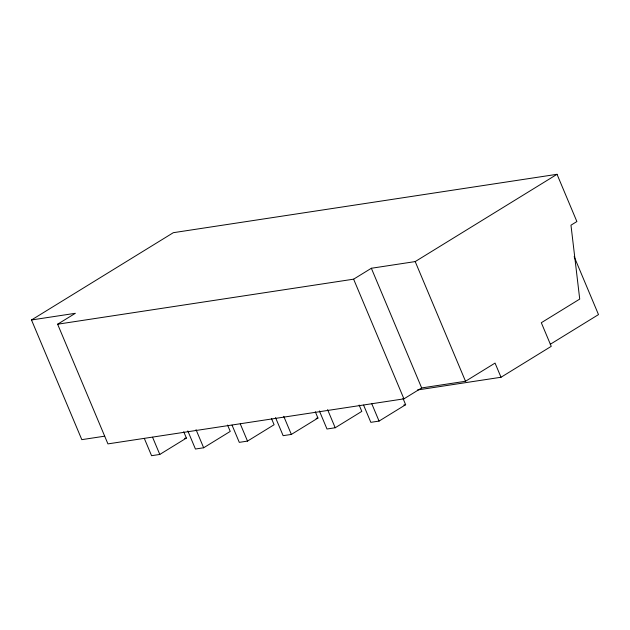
<?xml version="1.0" encoding="UTF-8"?>
<svg xmlns="http://www.w3.org/2000/svg" width="630" height="630" viewBox="0 0 630 630"><rect width="100%" height="100%" fill="white"/><g stroke="black" fill="none" stroke-linecap="round" stroke-linejoin="round"><path stroke-width="0.94" d="M104.69 436.173L81.813 439.653L31.5 319.969L173.321 232.691L557.022 174.305L576.883 221.547L570.969 225.186L579.726 299.085L541.312 322.725L551.242 346.342L501.015 377.26L417.477 389.97M501.015 377.26L495.054 363.085L465.515 381.268L421.659 387.938L403.932 398.853L107.935 443.89L57.621 324.206L75.348 313.299L31.5 319.969M57.621 324.206L353.619 279.169L371.353 268.262L415.202 261.584L557.022 174.305M144.349 438.488L151.578 455.695L159.799 454.443L186.393 438.078L183.732 431.739M187.819 430.912L195.434 449.025L203.655 447.772L230.241 431.408L227.58 425.069M232.053 425.148L239.282 442.355L247.503 441.102L274.097 424.738L271.428 418.399M275.523 417.572L283.138 435.676L291.359 434.424L317.945 418.06L315.284 411.721M319.371 410.894L326.986 429.006L335.207 427.754L361.801 411.39L359.132 405.051M363.605 405.129L370.834 422.336L379.063 421.084L405.649 404.72L402.987 398.38M550.226 344.311L598.5 314.598L574.143 256.646M184.566 438.354L186.393 438.078M316.118 418.344L317.945 418.06M403.822 404.995L405.649 404.72M415.202 261.584L465.515 381.268M371.353 268.262L421.659 387.938M353.619 279.169L403.932 398.853M371.826 403.877L379.063 421.084M327.592 409.642L335.207 427.754M283.744 416.32L291.359 434.424M240.274 423.895L247.503 441.102M196.04 429.66L203.655 447.772M152.57 437.244L159.799 454.443"/></g></svg>
